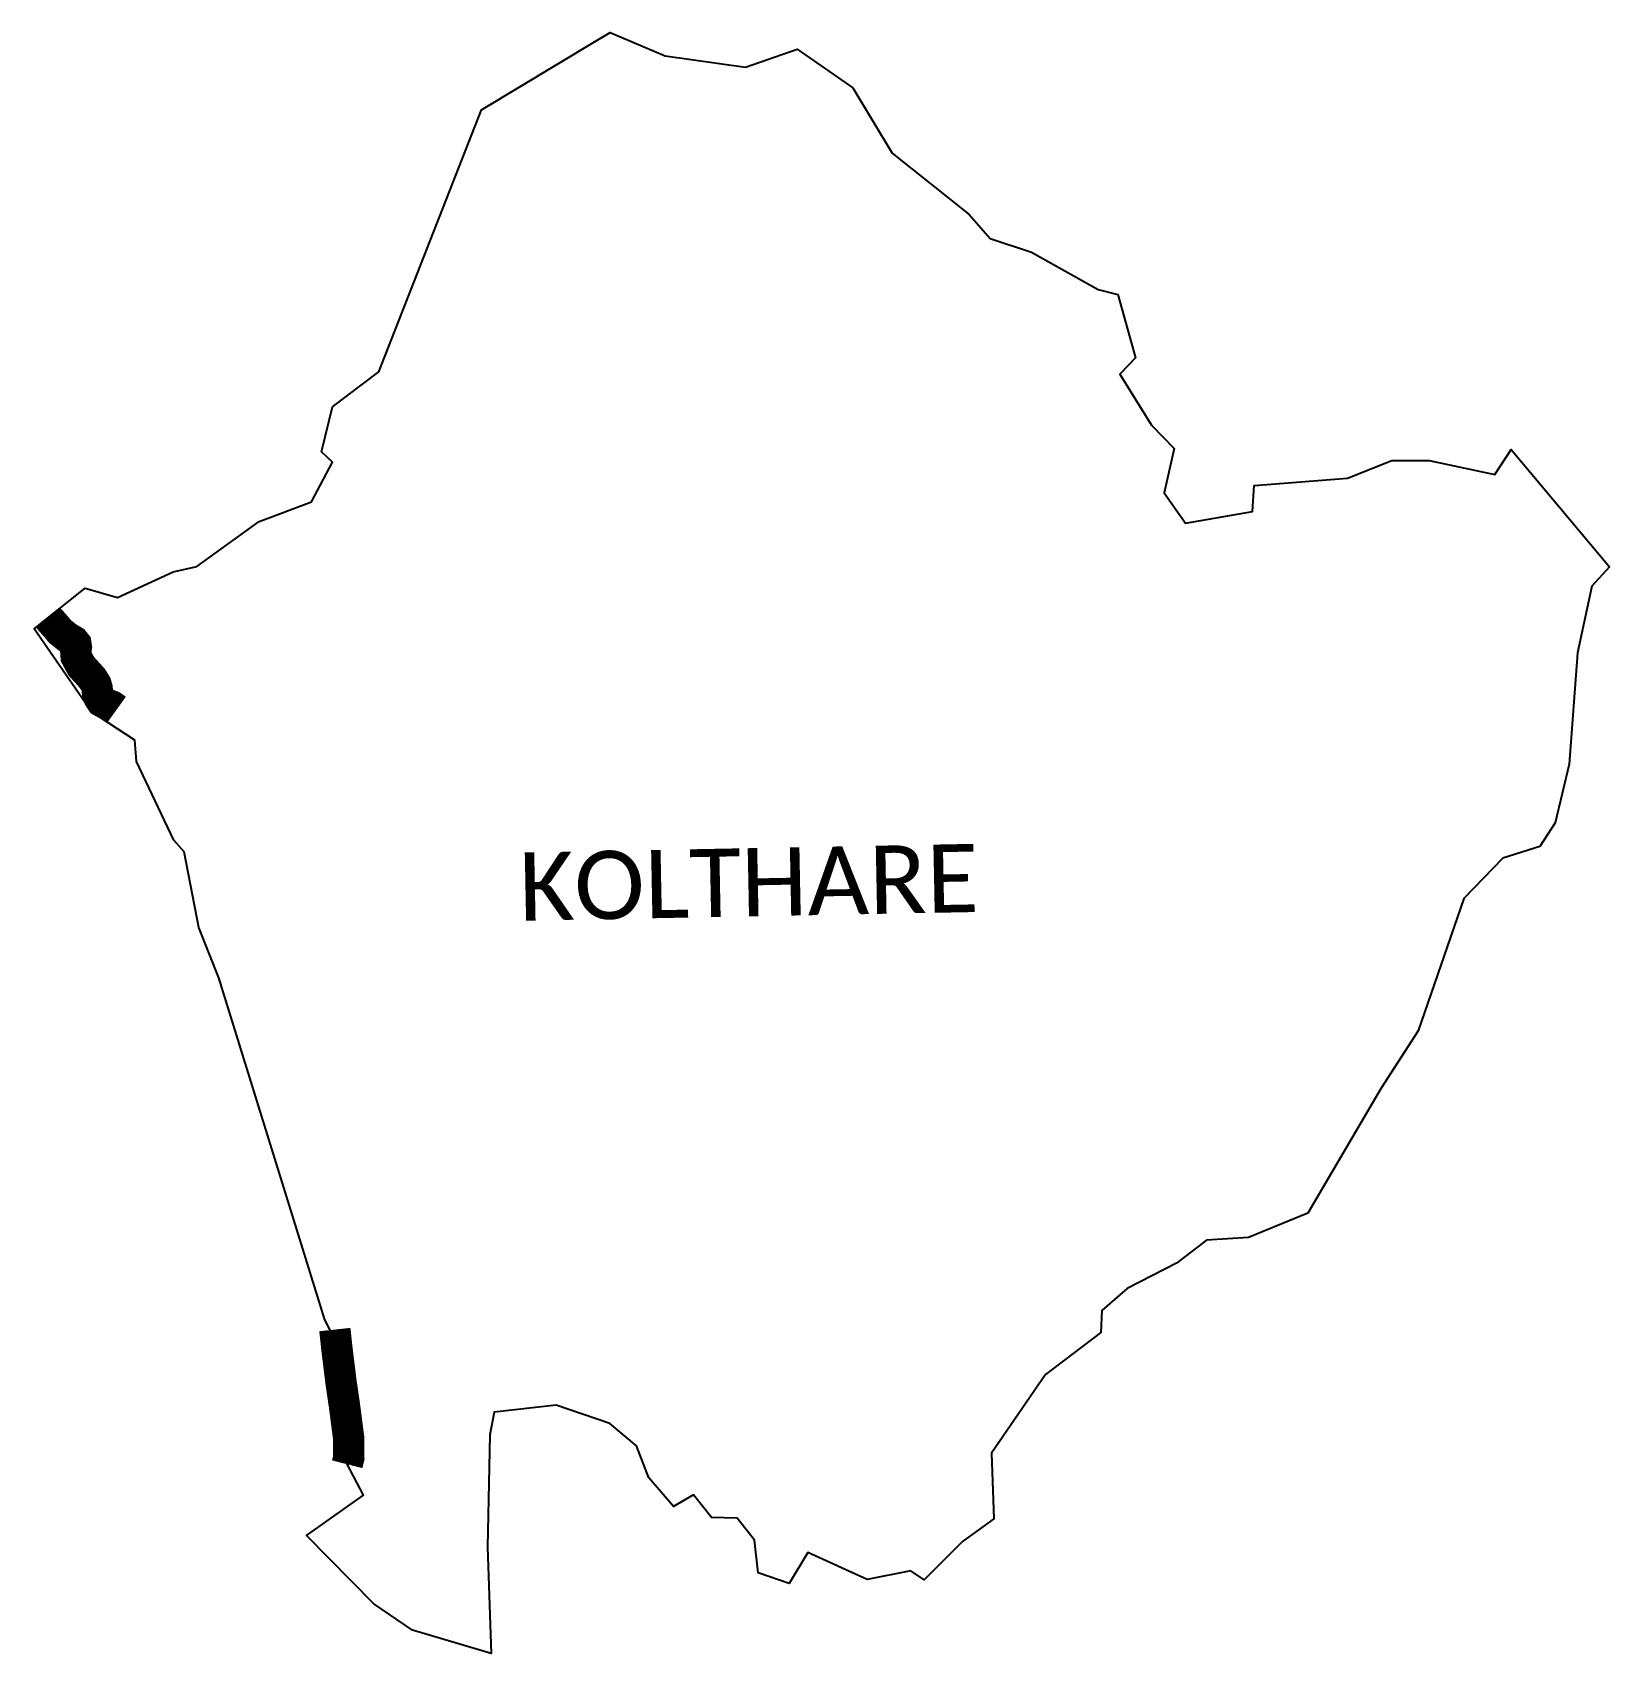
# Model space of a CAD drawing. Header units: metres. Extents: x 301661 to 304175, y 1951648 to 1954232.
import ezdxf

# ---------------------------------------------------------------- set-up
doc = ezdxf.new("R2010")
doc.units = ezdxf.units.M
doc.header["$MEASUREMENT"] = 0
doc.layers.add('NATURALLY PROTECTED', color=3, linetype='Continuous')
doc.layers.add('VILLAGE NAME', color=250, linetype='Continuous')
doc.styles.get("Standard").update_dxf_attribs({"font": 'simplex.shx'})

msp = doc.modelspace()

# ---------------------------------------------------------------- linework, layer by layer
at = {"color": 4, "flags": 128}
for points in [[(302797.5, 1954177.1), (302880, 1954205.9), (302968.7, 1954144.2), (303031.7, 1954040), (303154, 1953941.9), (303187.8, 1953903.8), (303253.6, 1953881.8), (303359.8, 1953822.3), (303391, 1953814.3), (303419.4, 1953713.3), (303394.3, 1953687.3), (303444.7, 1953606), (303481.3, 1953569.1), (303465.2, 1953498), (303499.1, 1953450), (303606.2, 1953468.6), (303608.5, 1953509.7), (303757.5, 1953521.5), (303828.3, 1953550), (303887.8, 1953550), (303992.5, 1953527.4), (304018.5, 1953567.4), (304175.3, 1953380), (304147.2, 1953349.7), (304124.2, 1953243), (304111, 1953065.6), (304088.5, 1952972.3), (304063.9, 1952934.2), (304005.1, 1952915.7), (303943.1, 1952851.3), (303870.3, 1952640.2), (303811, 1952548.8), (303694.3, 1952349.9), (303599.7, 1952310.8), (303532.6, 1952306.7), (303484.9, 1952269.9), (303406.3, 1952229.6), (303365.6, 1952194.4), (303364, 1952159.7), (303276.2, 1952092.4), (303189.7, 1951967.3), (303193.7, 1951862.5), (303143.6, 1951826.1), (303082.6, 1951765.2), (303061.4, 1951779.4), (302991.6, 1951765.8), (302897, 1951808.7), (302867.5, 1951759.1), (302817.6, 1951776.5), (302811.9, 1951828.4), (302784.6, 1951863.6), (302743.3, 1951864.4), (302714.7, 1951900.5), (302682.8, 1951881.8), (302643.3, 1951927.7), (302623.9, 1951978.8), (302581.6, 1952014.6), (302495.8, 1952043.7), (302396.8, 1952032.3), (302389.8, 1951996.4), (302386.1, 1951817.2), (302392.4, 1951647.5), (302266.7, 1951685), (302205, 1951726.7), (302097.5, 1951835.9), (302188.5, 1951900), (302150.9, 1951971.9), (302158.2, 1952024.5), (302143.9, 1952078.9), (302143, 1952148.6), (302126.8, 1952179.4), (301957.8, 1952724.8), (301926, 1952805.1), (301902.9, 1952925.7), (301886.3, 1952944.4), (301826.7, 1953069.9), (301823.8, 1953103.9), (301754.9, 1953149), (301663.6, 1953281.4), (301745, 1953346), (301796.2, 1953331.3), (301885.1, 1953372.5), (301922.7, 1953380.6), (302022.1, 1953452.4), (302105.5, 1953483.7), (302139.2, 1953547.4), (302121.5, 1953563.8), (302139, 1953635.3), (302213.2, 1953691), (302377, 1954109), (302559.4, 1954218.7), (302582.1, 1954232.4), (302669.7, 1954195.2)], [(302669.7, 1954195.2), (302797.5, 1954177.1)]]:
    msp.add_lwpolyline(points, dxfattribs=at)
at = {"layer": 'NATURALLY PROTECTED', "const_width": 50, "flags": 128}
msp.add_lwpolyline([(301685.8, 1953299), (301696.5, 1953287.1), (301705.1, 1953276.9), (301717, 1953267.4), (301726.7, 1953261.8), (301730, 1953257.7), (301730.8, 1953252.4), (301729.8, 1953247.3), (301730.5, 1953236.9), (301738.7, 1953221.8), (301756.3, 1953202.4), (301762, 1953193.2), (301763.9, 1953186.9), (301764.7, 1953178.3), (301767, 1953171.8), (301771.2, 1953165.5), (301777.6, 1953162), (301787.8, 1953158.1), (301795.2, 1953152.8)], dxfattribs=at)
at = {"layer": 'NATURALLY PROTECTED', "flags": 128}
msp.add_lwpolyline([(302142.9, 1952164.1, 50, 50, 0), (302146.4, 1952132.2, 50, 50, 0), (302152.6, 1952081.6, 50, 50, 0), (302158.2, 1952043.3, 50, 50, 0), (302164.9, 1951991.6, 50, 50, 0), (302165.2, 1951959.6, 50, 50, 0), (302162.6, 1951949.4, 0, 0, 0)], format="xyseb", dxfattribs=at)

# ---------------------------------------------------------------- texts
at = {"layer": 'VILLAGE NAME', "insert": (302435.5, 1952924.6), "char_height": 108.748, "attachment_point": 1, "rotation": 1.1028}
msp.add_mtext_dynamic_manual_height_columns('{\\fCalibri|b0|i0|c0|p34;KOLTHARE}', width=1571.314, gutter_width=543.7, heights=[0], dxfattribs=at)

doc.saveas('drawing.dxf')
